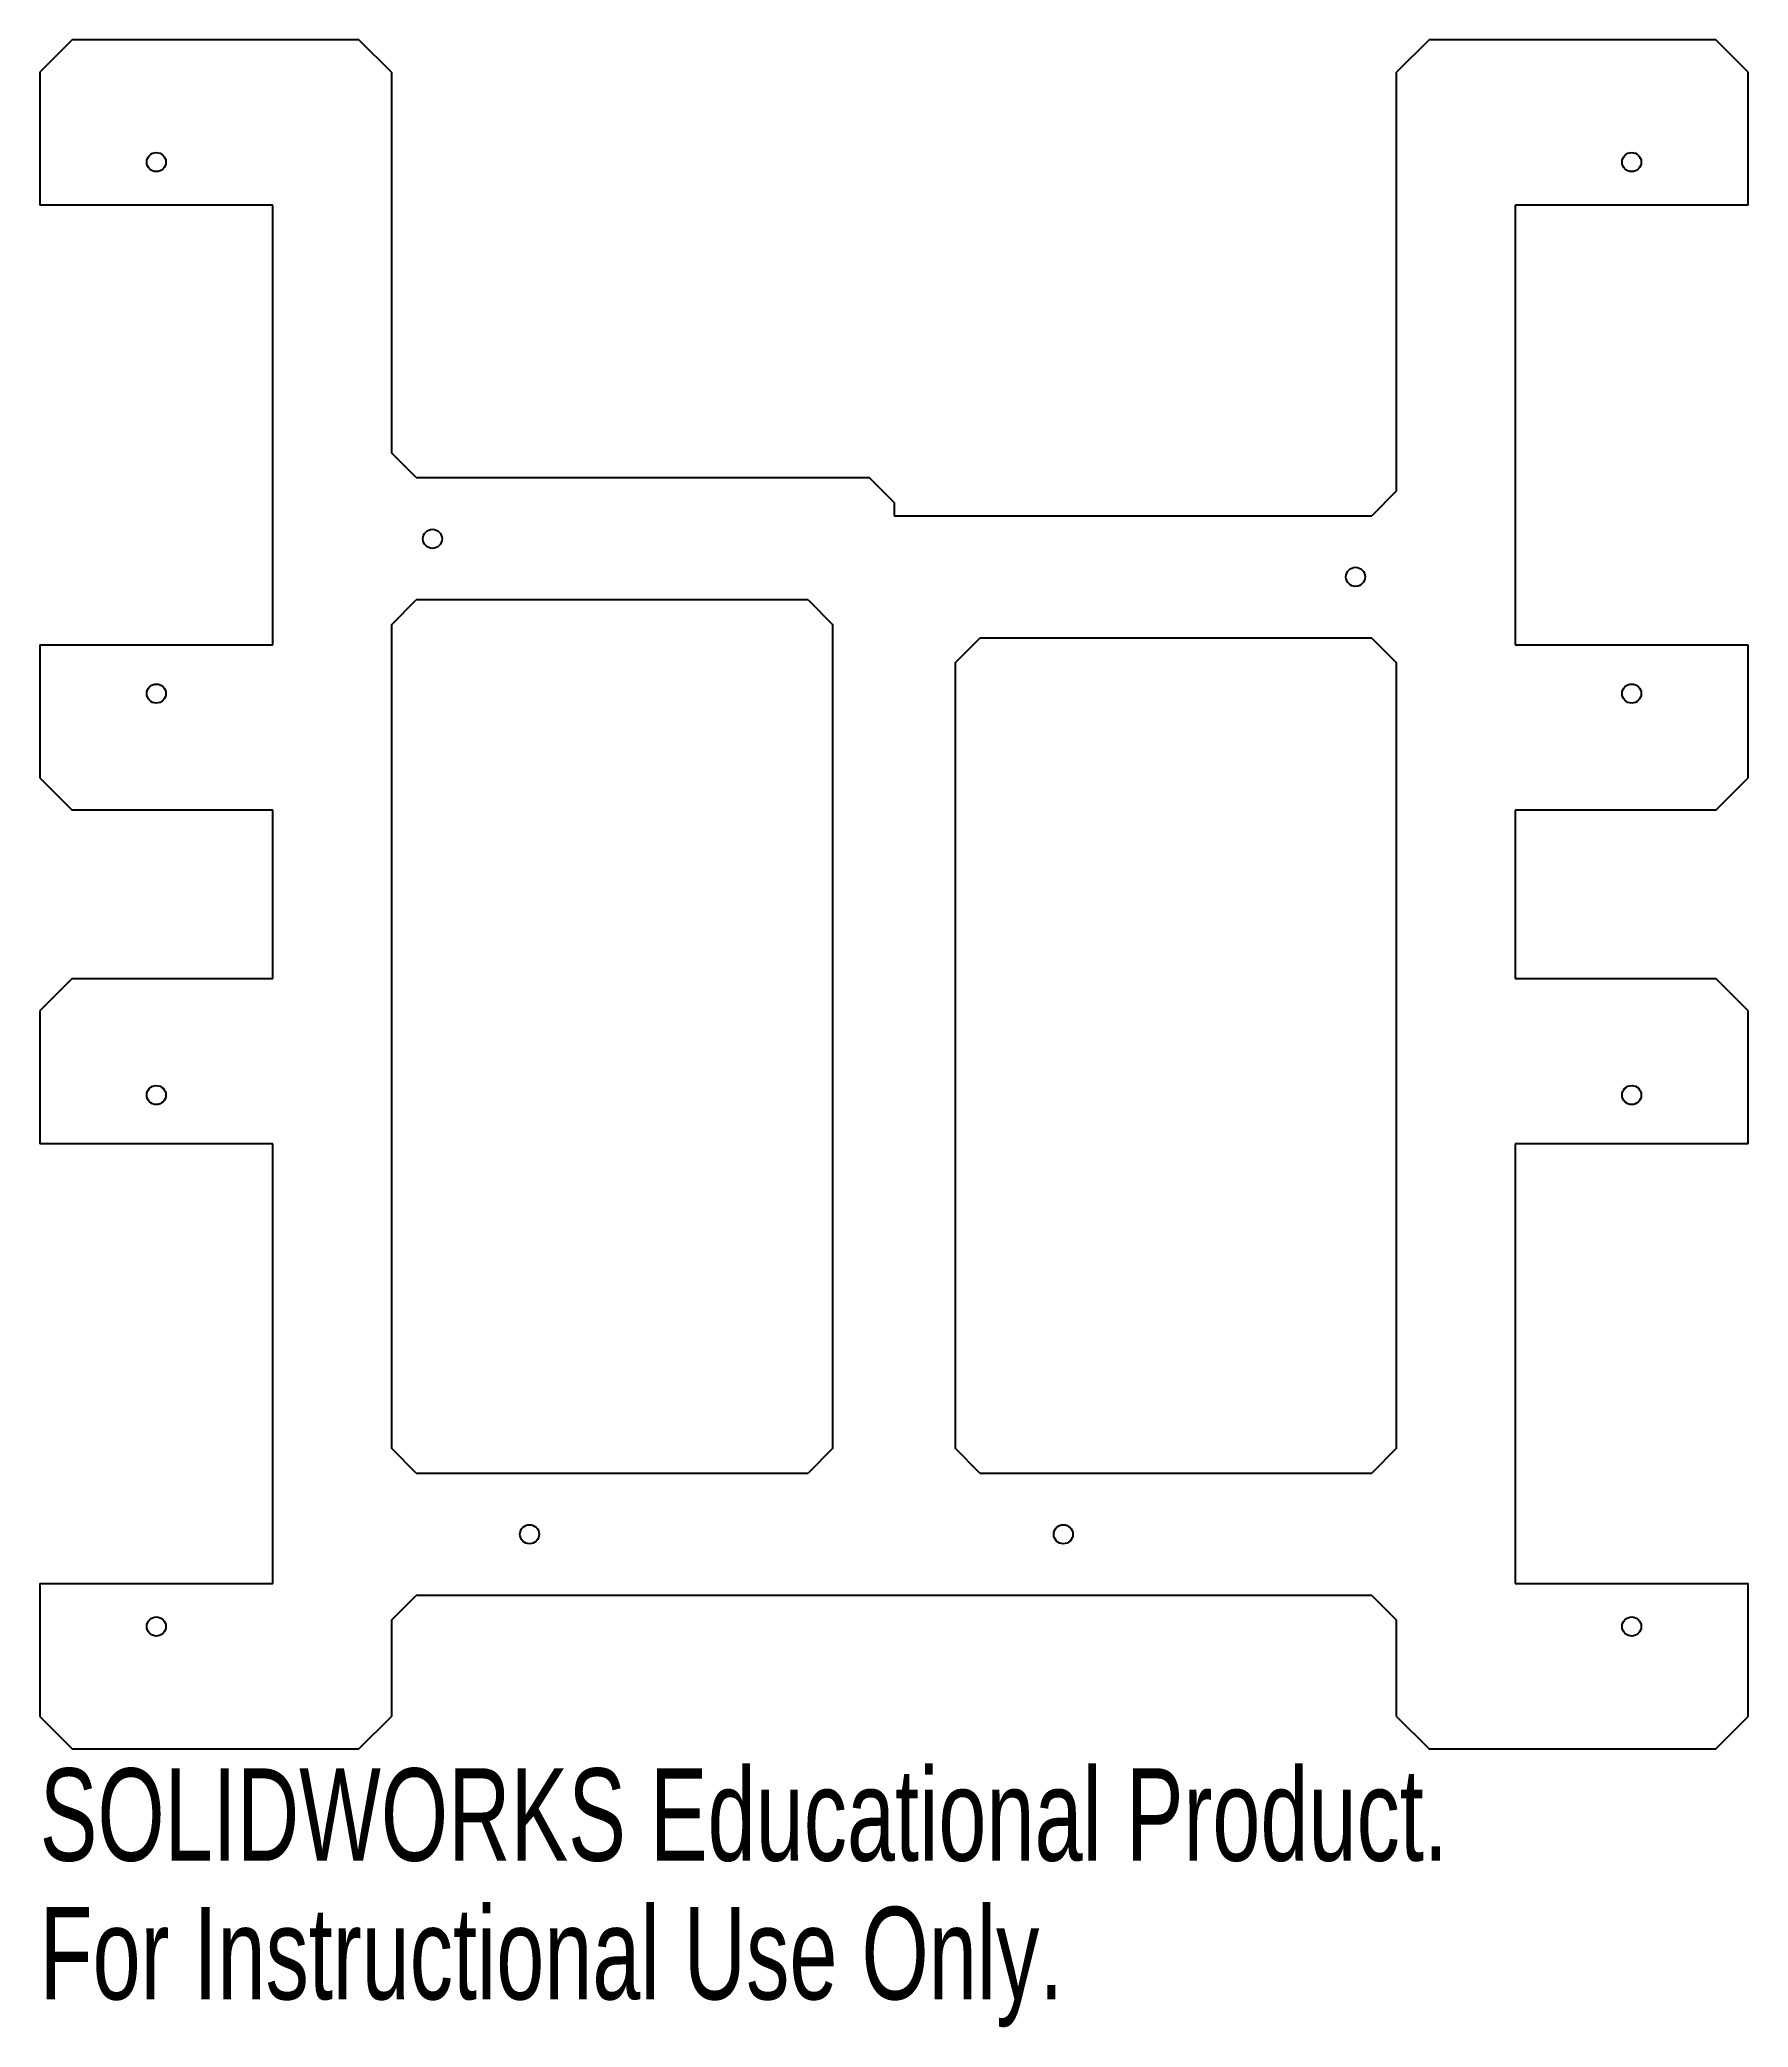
# Model space of a CAD drawing. Header units: millimetres. Extents: x -45 to 45, y -59 to 45.
import ezdxf

# ---------------------------------------------------------------- set-up
doc = ezdxf.new("R2010")
doc.units = ezdxf.units.MM
doc.styles.add('SLDTEXTSTYLE0', font='TXT', dxfattribs={"width": 0.7})

msp = doc.modelspace()

# ---------------------------------------------------------------- linework, layer by layer
at = {"color": 7, "linetype": 'Continuous', "lineweight": 25}
for p, q in [((-43, 44.7), (-44.7, 43)), ((-28, 44.7), (-43, 44.7)), ((-26.3, 43), (-28, 44.7)), ((28, 44.7), (26.3, 43)), ((43, 44.7), (28, 44.7)), ((44.7, 43), (43, 44.7)), ((-44.7, 43), (-44.7, 36.05)), ((-26.3, 43), (-26.3, 23.095)), ((26.3, 21.105), (26.3, 43)), ((44.7, 36.05), (44.7, 43)), ((-32.5, 36.05), (-44.7, 36.05)), ((-32.5, 13.05), (-32.5, 36.05)), ((44.7, 36.05), (32.5, 36.05)), ((32.5, 36.05), (32.5, 13.05)), ((-25, 21.795), (-26.3, 23.095)), ((-25, 21.795), (-1.3, 21.795)), ((0, 20.495), (-1.3, 21.795)), ((26.3, 21.105), (25, 19.805)), ((0, 20.495), (0, 19.805)), ((0, 19.805), (25, 19.805)), ((-26.3, 14.095), (-25, 15.395)), ((-4.5, 15.395), (-25, 15.395)), ((-4.5, 15.395), (-3.2, 14.095)), ((-26.3, 14.095), (-26.3, -28.975)), ((-3.2, -28.975), (-3.2, 14.095)), ((-44.7, 13.05), (-32.5, 13.05)), ((-44.7, 13.05), (-44.7, 6.1)), ((3.2, 12.105), (4.5, 13.405)), ((25, 13.405), (4.5, 13.405)), ((25, 13.405), (26.3, 12.105)), ((32.5, 13.05), (44.7, 13.05)), ((44.7, 6.1), (44.7, 13.05)), ((3.2, 12.105), (3.2, -28.975)), ((26.3, -28.975), (26.3, 12.105)), ((-44.7, 6.1), (-43, 4.4)), ((43, 4.4), (44.7, 6.1)), ((-32.5, 4.4), (-43, 4.4)), ((-32.5, -4.4), (-32.5, 4.4)), ((43, 4.4), (32.5, 4.4)), ((32.5, 4.4), (32.5, -4.4)), ((-43, -4.4), (-44.7, -6.1)), ((-43, -4.4), (-32.5, -4.4)), ((32.5, -4.4), (43, -4.4)), ((44.7, -6.1), (43, -4.4)), ((-44.7, -6.1), (-44.7, -13.05)), ((44.7, -13.05), (44.7, -6.1)), ((-32.5, -13.05), (-44.7, -13.05)), ((-32.5, -36.05), (-32.5, -13.05)), ((44.7, -13.05), (32.5, -13.05)), ((32.5, -13.05), (32.5, -36.05)), ((-25, -30.275), (-26.3, -28.975)), ((-3.2, -28.975), (-4.5, -30.275)), ((4.5, -30.275), (3.2, -28.975)), ((26.3, -28.975), (25, -30.275)), ((-25, -30.275), (-4.5, -30.275)), ((4.5, -30.275), (25, -30.275)), ((-44.7, -36.05), (-32.5, -36.05)), ((-44.7, -36.05), (-44.7, -43)), ((32.5, -36.05), (44.7, -36.05)), ((44.7, -43), (44.7, -36.05)), ((-26.3, -37.975), (-25, -36.675)), ((25, -36.675), (-25, -36.675)), ((25, -36.675), (26.3, -37.975)), ((-26.3, -37.975), (-26.3, -43)), ((26.3, -43), (26.3, -37.975)), ((-44.7, -43), (-43, -44.7)), ((-28, -44.7), (-26.3, -43)), ((26.3, -43), (28, -44.7)), ((43, -44.7), (44.7, -43)), ((-43, -44.7), (-28, -44.7)), ((28, -44.7), (43, -44.7))]:
    msp.add_line(p, q, dxfattribs=at)
for centre in [(-38.6, 38.3), (38.6, 38.3), (-24.15, 18.595), (24.15, 16.605), (-38.6, 10.5), (38.6, 10.5), (-38.6, -10.5), (38.6, -10.5), (-19.07, -33.475), (8.86, -33.475), (-38.6, -38.3), (38.6, -38.3)]:
    msp.add_circle(centre, 0.5, dxfattribs=at)

# ---------------------------------------------------------------- texts
at = {"color": 7, "linetype": 'Continuous', "char_height": 4.83362, "attachment_point": 1, "style": 'SLDTEXTSTYLE0'}
for s, insert in [('SOLIDWORKS Educational Product.', (-44.7, -45.72)), ('For Instructional Use Only.', (-44.7, -52.97))]:
    msp.add_mtext(s, dxfattribs=dict(at, insert=insert))

doc.saveas('drawing.dxf')
